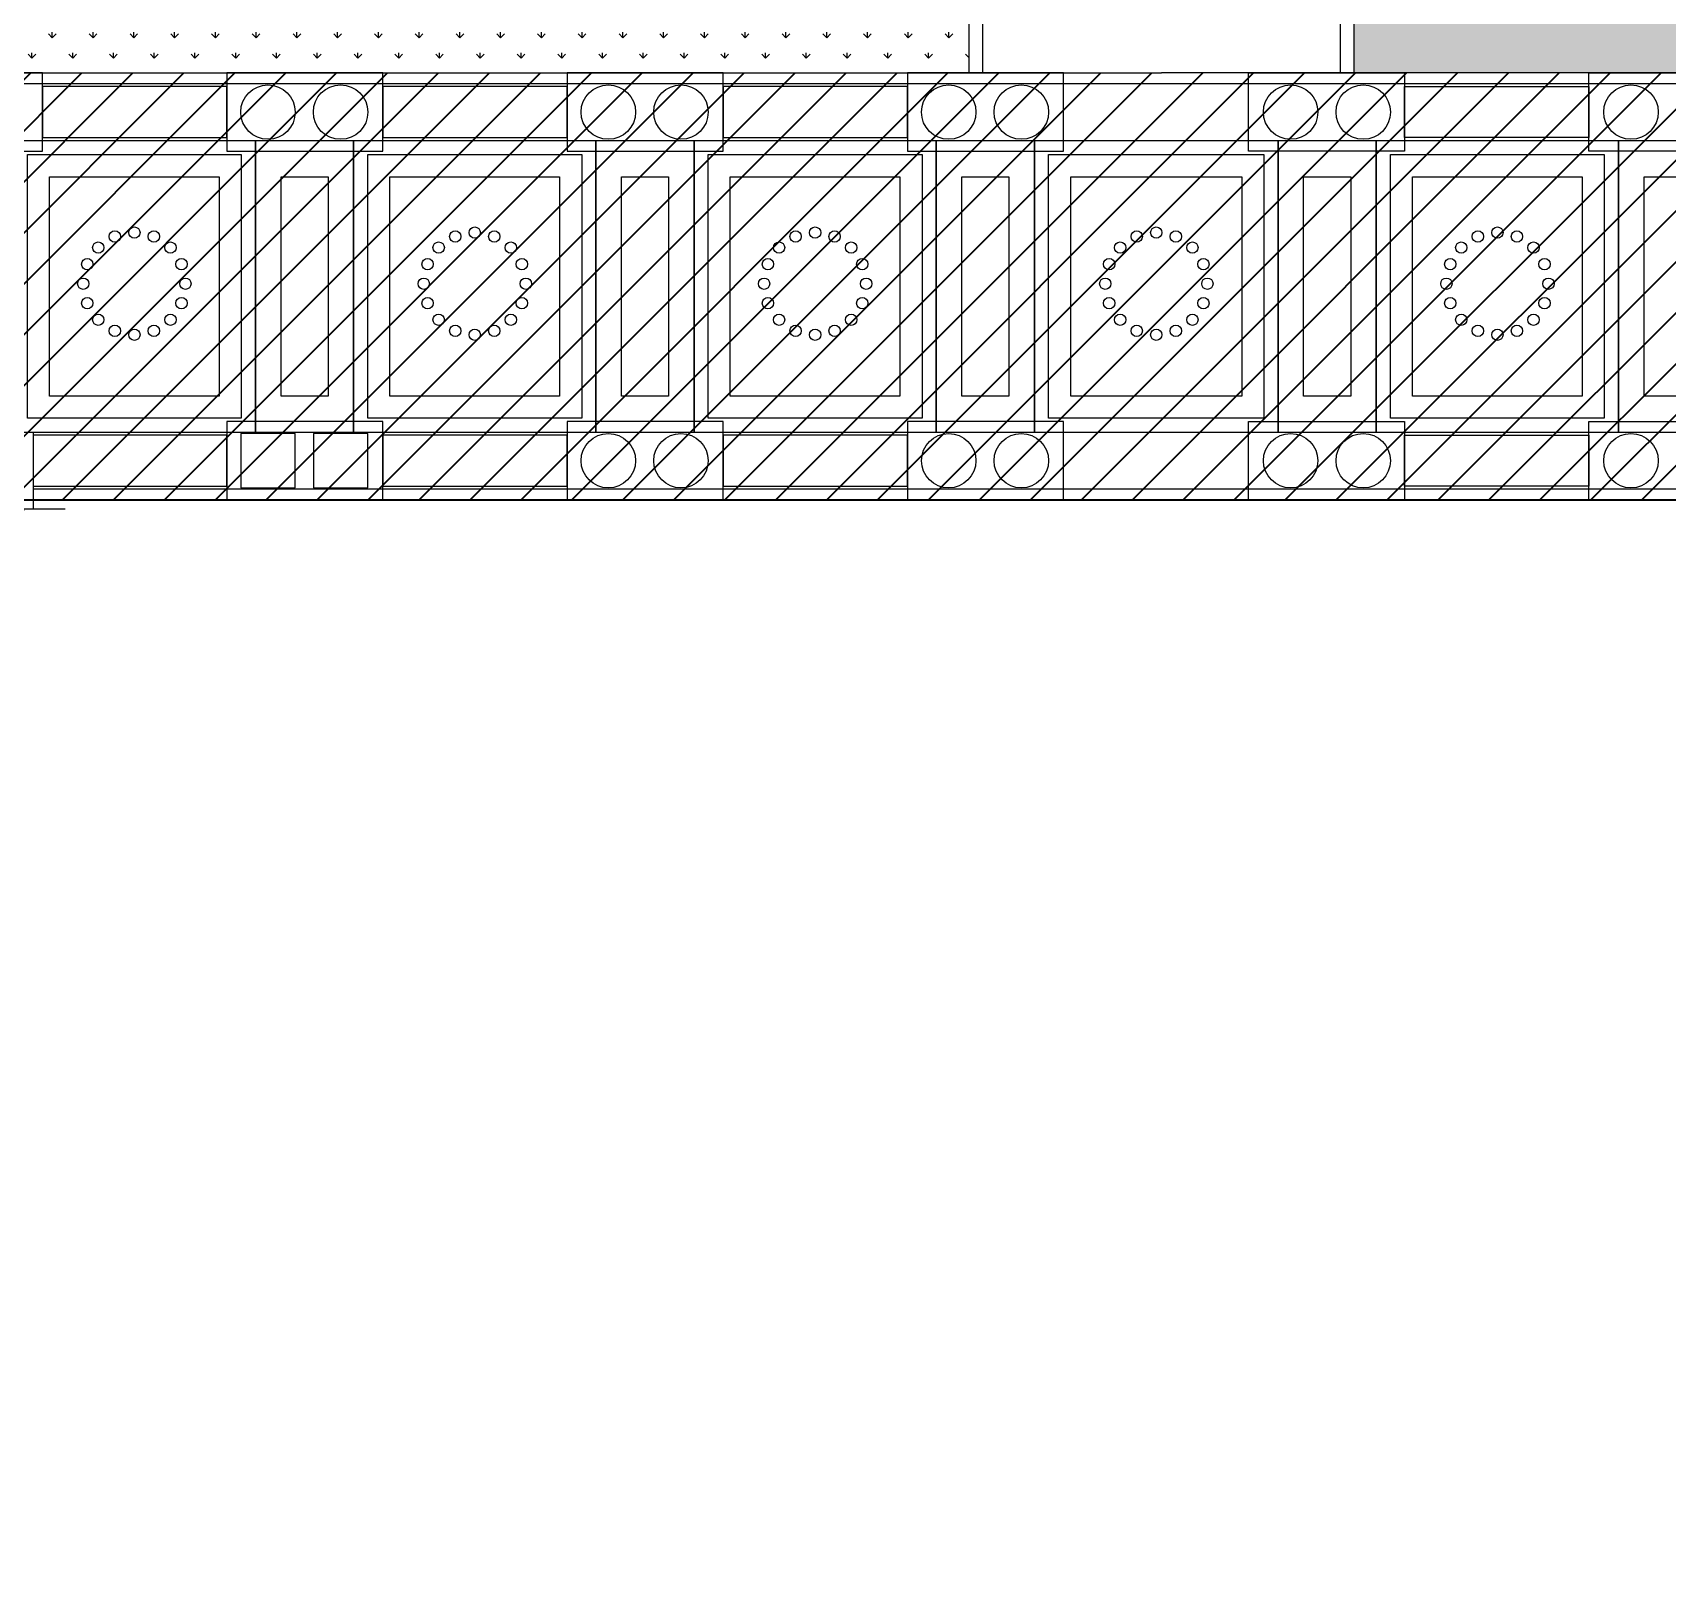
# Model space of a CAD drawing. Header units: millimetres. Extents: x -6033 to 120673, y -816267322945 to 90533.
# Drawn here: x 37479 to 66293, y -1770 to 25586 of the extents above; entities that cross this region are included whole.
import ezdxf
from ezdxf.enums import TextEntityAlignment as Align

# ---------------------------------------------------------------- set-up
doc = ezdxf.new("R2010")
doc.units = ezdxf.units.MM
for name, color, linetype in [('I-AR$0$3-地面', 8, 'Continuous'), ('I-AR$0$9-填充', 8, 'Continuous'), ('I-AR$0$A-stairs', 2, 'Continuous'), ('I-AR$0$D-BASE-INTWALL', 1, 'Continuous'), ('I-AR$0$D-BASE-WALL', 4, 'Continuous'), ('I-AR$0$I—平面—门', 1, 'Continuous'), ('I-CEILING$0$0-LIGHT-RC', 1, 'Continuous'), ('I-CEILING$0$2-天花', 5, 'Continuous'), ('I-CEILING$0$I-RCP-AIR', 64, 'Continuous'), ('I-CEILING$0$I-RCP-COVER', 10, 'Continuous')]:
    doc.layers.add(name, color=color, linetype=linetype)
doc.layers.add('I-AR$0$I-SCOPE', color=252, linetype='Continuous', lineweight=35)
doc.styles.add('I-CEILING$0$黑体', font='simhei.ttf', dxfattribs={"height": 600})
pattern_1 = [(90, (-273251.65, 190733.45), (-359.21024, 359.21024), [95.25, -623.1705]), (45, (-273251.65, 190733.45), (-359.21024, 359.21024), [95.25, -412.75]), (135, (-273251.65, 190733.45), (-359.21024, -359.21024), [95.25, -412.75])]

# ---------------------------------------------------------------- blocks, each defined once
blk = doc.blocks.new('I-AR')
at = {"layer": 'I-AR$0$9-填充'}
h = blk.add_hatch(dxfattribs=at)
h.set_pattern_fill('GRASS', color=256, scale=20)
h.set_pattern_definition(pattern_1)
edge = h.paths.add_edge_path()
edge.add_arc((48075, 57886), 7531, 93.312, 119.5511, ccw=False)
edge.add_line((47640, 65404), (47640, 65940))
edge.add_line((47640, 65940), (18790, 65940))
edge.add_line((18790, 65940), (18790, 24876))
edge.add_line((18790, 24876), (26544, 24876))
edge.add_arc((32984, 26170), 6568, 129.3416, 191.3597, ccw=False)
edge.add_arc((31476, 28327), 3950, 104.593, 132.2596, ccw=False)
edge.add_arc((30055, 34280), 2173, 281.2942, 313.0473)
edge.add_arc((30427, 33687), 1493, 318.1658, 361.2613)
edge.add_arc((32240, 38300), 4591, 217.9677, 265.9916, ccw=False)
edge.add_arc((31872, 37779), 3985, 125.1836, 215.3096, ccw=False)
edge.add_arc((29026, 42304), 1382, 293.4799, 340.2301)
edge.add_arc((26868, 41846), 3458, 359.8456, 389.7659)
edge.add_arc((24755, 40495), 5964, 30.9504, 59.6911)
edge.add_arc((32772, 54546), 10214, 222.3579, 240.6423, ccw=False)
edge.add_arc((30296, 51890), 6601, 133.7572, 219.7996, ccw=False)
edge.add_arc((30091, 52466), 6048, 83.9821, 136.1268, ccw=False)
edge.add_arc((30375, 52143), 6348, 36.7317, 86.8446, ccw=False)
edge.add_arc((30068, 51783), 6810, 6.5576, 37.6135, ccw=False)
edge.add_arc((41499, 52752), 4669, 182.3505, 202.5853)
edge.add_arc((42129, 53742), 5671, 209.3907, 246.7482)
edge.add_arc((42155, 52652), 4702, 241.2015, 275.2104)
edge.add_arc((41515, 55945), 8047, 277.619, 295.6926)
edge.add_arc((47570, 51841), 4061, 180.3254, 230.8069, ccw=False)
edge.add_line((43510, 51818), (43510, 53394))
edge.add_arc((48076, 58633), 6950, 186.4908, 228.918, ccw=False)
edge.add_arc((47832, 58690), 6714, 121.1335, 187.2153, ccw=False)
h = blk.add_hatch(dxfattribs=at)
h.set_pattern_fill('GRASS', color=256, scale=20)
h.set_pattern_definition(pattern_1)
h.paths.add_polyline_path([(47864, 31926), (42698, 31927), (42699, 35442), (35454, 35442, -0.166834), (33962, 34047, -0.122176), (32911, 31421, -0.171395), (31167, 30443, 0.102459), (30089, 29830, 0.30483), (28397, 24876), (53981, 24876), (53981, 26214), (50439, 26214, -0.410533), (47772, 29235)])
h = blk.add_hatch(dxfattribs=at)
h.set_pattern_fill('GRASS', color=256, scale=20)
h.set_pattern_definition(pattern_1)
h.paths.add_polyline_path([(82971, 31762, -0.069741), (81906, 33506, -0.208209), (79302, 35442), (72051, 35442), (72051, 31927), (66886, 31926), (66978, 29235, -0.410533), (64311, 26214), (60769, 26214), (60769, 24876), (92353, 24876, 0.181281), (90667, 27817, 0.090555), (87816, 29321, -0.05404), (85422, 30004, -0.119417)])
at = {"layer": 'I-AR$0$I-SCOPE'}
h = blk.add_hatch(dxfattribs=at)
h.set_pattern_fill('ANSI31', color=256, scale=200)
h.paths.add_polyline_path([(63300, 72640), (66630, 72640), (66630, 70889), (90600, 70890), (90600, 66390), (96650, 66390), (96650, 24876), (18340, 24876), (18340, 66390), (48090, 66390), (48090, 72640), (51400, 72640), (51400, 72650), (52870, 72650), (52870, 72640), (55240, 72640), (55240, 72790), (59460, 72790), (59460, 72640), (61830, 72640), (61830, 72650), (63300, 72650)], flags=16)
h.paths.add_polyline_path([(7330, 0), (7330, -1770), (11180, -1770), (11180, 0), (18450, 0), (18450, 2900), (27550, 2900), (27550, 18090), (37037, 18090), (37037, 17350), (96200, 17350), (96200, 18120), (114640, 18120), (114640, 84500), (0, 84500), (0, 0)])
at = {"layer": 'I-AR$0$3-地面'}
for points in [[(50447, 26454), (54221, 26454), (54221, 24876)], [(64303, 26454), (60529, 26454), (60529, 24876)]]:
    blk.add_lwpolyline(points, dxfattribs=at)
at = {"layer": 'I-AR$0$3-地面', "color": 3}
for points in [[(50447, 26214), (53981, 26214), (53981, 24876)], [(64303, 26214), (60769, 26214), (60769, 24876)]]:
    blk.add_lwpolyline(points, dxfattribs=at)
at = {"layer": 'I-AR$0$A-stairs'}
for p, q in [((19376, 24876), (57375, 24876)), ((95614, 24876), (57375, 24876)), ((95390, 17350), (37487, 17350))]:
    blk.add_line(p, q, dxfattribs=at)
at = {"layer": 'I-AR$0$D-BASE-INTWALL'}
for points in [[(37651, 24876), (34901, 24876), (34901, 23496), (37651, 23496)], [(43651, 24876), (40901, 24876), (40901, 23496), (43651, 23496)], [(49651, 24876), (46901, 24876), (46901, 23496), (49651, 23496)], [(55651, 24876), (52901, 24876), (52901, 23496), (55651, 23496)], [(58908, 24876), (61658, 24876), (61658, 23496), (58908, 23496)], [(64908, 24876), (67658, 24876), (67658, 23496), (64908, 23496)], [(40901, 24636), (37651, 24636), (37651, 23736), (40901, 23736)], [(46901, 24636), (43651, 24636), (43651, 23736), (46901, 23736)], [(52901, 24636), (49651, 24636), (49651, 23736), (52901, 23736)], [(61658, 24636), (64908, 24636), (64908, 23736), (61658, 23736)], [(43651, 18730), (40901, 18730), (40901, 17350), (43651, 17350)], [(49651, 18730), (46901, 18730), (46901, 17350), (49651, 17350)], [(55651, 18730), (52901, 18730), (52901, 17350), (55651, 17350)], [(58908, 18730), (61658, 18730), (61658, 17350), (58908, 17350)], [(64908, 18730), (67658, 18730), (67658, 17350), (64908, 17350)], [(40901, 18490), (37487, 18490), (37487, 17590), (40901, 17590)], [(46901, 18490), (43651, 18490), (43651, 17590), (46901, 17590)], [(52901, 18490), (49651, 18490), (49651, 17590), (52901, 17590)], [(61658, 18490), (64908, 18490), (64908, 17590), (61658, 17590)]]:
    blk.add_lwpolyline(points, close=True, dxfattribs=at)
at = {"layer": 'I-AR$0$D-BASE-WALL'}
for q in [(18790, 18540), (37487, 17194)]:
    blk.add_line((37487, 18540), q, dxfattribs=at)
for points in [[(41146, 17560), (42106, 17560), (42106, 18520), (41146, 18520)], [(42426, 17560), (43386, 17560), (43386, 18520), (42426, 18520)]]:
    blk.add_lwpolyline(points, close=True, dxfattribs=at)
for centre in [(41626, 24186), (42906, 24186), (47626, 24186), (48906, 24186), (53626, 24186), (54906, 24186), (59653, 24186), (60933, 24186), (65653, 24186), (47626, 18040), (48906, 18040), (53626, 18040), (54906, 18040), (59653, 18040), (60933, 18040), (65653, 18040)]:
    blk.add_circle(centre, 480, dxfattribs=at)
at = {"layer": 'I-AR$0$I-SCOPE'}
blk.add_lwpolyline([(7330, 0), (7330, -1770), (11180, -1770), (11180, 0), (18450, 0), (18450, 2900), (27550, 2900), (27550, 18090), (37037, 18090), (37037, 17350), (96200, 17350), (96200, 18120), (114640, 18120), (114640, 84500), (0, 84500), (0, 0)], close=True, dxfattribs=at)
at = {"layer": 'I-AR$0$I—平面—门'}
blk.add_lwpolyline([(36476, 17194), (37219, 17194), (37271, 17435), (37280, 16973), (37329, 17194), (38049, 17194)], dxfattribs=at)
blk = doc.blocks.new('I-CEILING$0$deng1')
at = {"layer": 'I-CEILING$0$0-LIGHT-RC'}
for centre in [(-344, -69), (0, 0), (344, -69), (-636, -264), (636, -264), (-831, -556), (831, -556), (-900, -900), (900, -900), (-831, -1244), (831, -1244), (-636, -1536), (636, -1536), (-344, -1731), (0, -1800), (344, -1731)]:
    blk.add_circle(centre, 100, dxfattribs=at)
blk = doc.blocks.new('I-CEILING$0$K_1229142899')
at = {"layer": 'I-CEILING$0$I-RCP-COVER', "color": 8}
for p, q in [((38485, -59834), (-37685, -59834)), ((38485, -66980), (-19608, -66980))]:
    blk.add_line(p, q, dxfattribs=at)
for points in [[(-19959, -60834), (-15689, -60834), (-15689, -65980), (-19959, -65980)], [(-19709, -61084), (-15939, -61084), (-15939, -65730), (-19709, -65730)], [(-15689, -60834), (-13959, -60834), (-13959, -65980), (-15689, -65980)], [(-13959, -60834), (-9689, -60834), (-9689, -65980), (-13959, -65980)], [(-13709, -61084), (-9939, -61084), (-9939, -65730), (-13709, -65730)], [(-9689, -60834), (-7959, -60834), (-7959, -65980), (-9689, -65980)], [(-7959, -60834), (-3689, -60834), (-3689, -65980), (-7959, -65980)], [(-7709, -61084), (-3939, -61084), (-3939, -65730), (-7709, -65730)], [(-3689, -60834), (-1959, -60834), (-1959, -65980), (-3689, -65980)], [(-1959, -60834), (2338, -60834), (2338, -65980), (-1959, -65980)], [(-1709, -61084), (2088, -61084), (2088, -65730), (-1709, -65730)], [(2338, -60834), (4068, -60834), (4068, -65980), (2338, -65980)], [(4068, -60834), (8338, -60834), (8338, -65980), (4068, -65980)], [(4318, -61084), (8088, -61084), (8088, -65730), (4318, -65730)], [(8338, -60834), (10068, -60834), (10068, -65980), (8338, -65980)], [(-19319, -61474), (-16329, -61474), (-16329, -65340), (-19319, -65340)], [(-15239, -61474), (-14409, -61474), (-14409, -65340), (-15239, -65340)], [(-13319, -61474), (-10329, -61474), (-10329, -65340), (-13319, -65340)], [(-9239, -61474), (-8409, -61474), (-8409, -65340), (-9239, -65340)], [(-7319, -61474), (-4329, -61474), (-4329, -65340), (-7319, -65340)], [(-3239, -61474), (-2409, -61474), (-2409, -65340), (-3239, -65340)], [(-1319, -61474), (1698, -61474), (1698, -65340), (-1319, -65340)], [(2788, -61474), (3618, -61474), (3618, -65340), (2788, -65340)], [(4708, -61474), (7698, -61474), (7698, -65340), (4708, -65340)], [(8788, -61474), (9618, -61474), (9618, -65340), (8788, -65340)]]:
    blk.add_lwpolyline(points, close=True, dxfattribs=at)
at = {"layer": 'I-CEILING$0$2-天花', "color": 8}
for p in [(-17824, -62459), (-11824, -62459), (-5824, -62459), (190, -62459), (6203, -62459)]:
    blk.add_blockref('I-CEILING$0$deng1', p, dxfattribs=at)
blk = doc.blocks.new('I-CEILING')
at = {"layer": 'I-CEILING$0$I-RCP-COVER'}
blk.add_blockref('I-CEILING$0$K_1229142899', (57095, 84520), dxfattribs=at)
at = {"layer": 'I-CEILING$0$I-RCP-AIR', "style": 'I-CEILING$0$黑体'}
for tag, p in [('R', (61966, 71749)), ('R', (61966, 66925)), ('R', (51736, 63925)), ('R', (62976, 63925)), ('S', (56434, 63065))]:
    blk.add_attdef(tag, text='', height=100, dxfattribs=at).set_placement(p, align=Align.MIDDLE_CENTER)

msp = doc.modelspace()

# ---------------------------------------------------------------- block references
msp.add_blockref('I-AR', (0, 0))

# ---------------------------------------------------------------- next in the draw order: block references
msp.add_blockref('I-CEILING', (0, 0))

doc.saveas('drawing.dxf')
